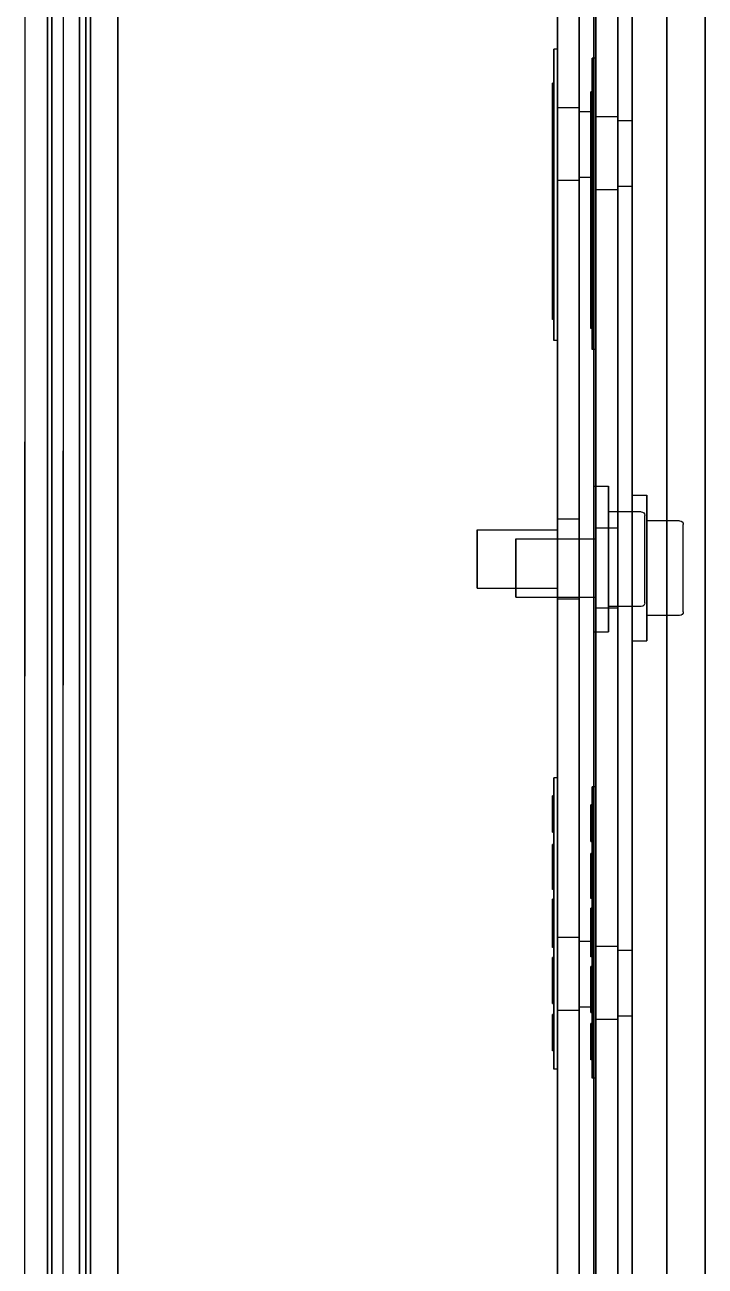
# Model space of a CAD drawing. Header units: millimetres. Extents: x -69706 to 52883, y -6882 to 68885.
# Drawn here: x 7547.1 to 7640.5, y 25025.6 to 25196 of the extents above; entities that cross this region are included whole.
import ezdxf

# ---------------------------------------------------------------- set-up
doc = ezdxf.new("R2010")
doc.units = ezdxf.units.MM
doc.layers.add('ac-SB', color=7, linetype='Continuous', lineweight=13)

# ---------------------------------------------------------------- blocks, each defined once
blk = doc.blocks.new('A$C15852BBE')
at = {"layer": 'ac-SB', "lineweight": -3}
for p, q in [((5538.81, 3950), (5538.81, 50)), ((5538.81, 1772.2), (5538.81, 2396)), ((5538.81, 1772.2), (5538.81, 2396)), ((5538.81, 1772.2), (5538.81, 2396)), ((5538.81, 2396), (5538.81, 1772.2)), ((5553.81, 2396.04), (5553.81, 1772.16)), ((5553.81, 1772.16), (5553.81, 2396.04)), ((5553.81, 2396), (5553.81, 1772.2)), ((5544.08, 1770.96), (5544.08, 2394.76)), ((5544.08, 1770.96), (5544.08, 2394.76)), ((5544.08, 1770.96), (5544.08, 2394.76)), ((5544.08, 2394.76), (5544.08, 1770.96)), ((5550.81, 1774.1), (5550.81, 2394.1)), ((5550.81, 2394.1), (5550.81, 1774.1)), ((5559.08, 2394.8), (5559.08, 1770.92)), ((5559.08, 1770.92), (5559.08, 2394.8)), ((5559.08, 2394.76), (5559.08, 1770.96)), ((5556.08, 1772.86), (5556.08, 2392.86)), ((5556.08, 2392.86), (5556.08, 1772.86)), ((5548.81, 1880.58), (5548.81, 2319.1)), ((5550.81, 2319.1), (5550.81, 1880.58)), ((5554.08, 1879.34), (5554.08, 2317.86)), ((5556.08, 2317.86), (5556.08, 1879.34)), ((5550.81, 2291.6), (5550.81, 2084.1)), ((5553.81, 2084.1), (5553.81, 2291.6)), ((5556.08, 2290.36), (5556.08, 2082.86)), ((5559.08, 2082.86), (5559.08, 2290.36)), ((5548.81, 1906.01), (5548.81, 2289.74)), ((5550.81, 1906.01), (5550.81, 2289.74)), ((5554.08, 1904.77), (5554.08, 2288.5)), ((5556.08, 1904.77), (5556.08, 2288.5)), ((5548.81, 2287.61), (5548.81, 1849.1)), ((5550.81, 1849.1), (5550.81, 2287.61)), ((5554.08, 2286.37), (5554.08, 1847.86)), ((5556.08, 1847.86), (5556.08, 2286.37)), ((5619.41, 2068.02), (5619.41, 2263.6)), ((5626.91, 2263.6), (5626.91, 2068.02)), ((5548.81, 2262.19), (5548.81, 1878.45)), ((5550.81, 2262.19), (5550.81, 1878.45)), ((5554.08, 2260.95), (5554.08, 1877.22)), ((5556.08, 2260.95), (5556.08, 1877.22)), ((5619.41, 2261.6), (5619.41, 2068.2)), ((5624.68, 2066.78), (5624.68, 2262.36)), ((5632.18, 2262.36), (5632.18, 2066.78)), ((5624.68, 2260.36), (5624.68, 2066.96)), ((5623.18, 1934.36), (5623.18, 2257)), ((5628.45, 1933.12), (5628.45, 2255.76)), ((5623.81, 1936.01), (5623.81, 2255.1)), ((5629.08, 1934.77), (5629.08, 2253.86)), ((5623.18, 2233.83), (5623.18, 1911.2)), ((5623.81, 2232.19), (5623.81, 1913.1)), ((5628.45, 2232.59), (5628.45, 1909.96)), ((5629.08, 2230.95), (5629.08, 1911.86)), ((5553.81, 2152.1), (5553.81, 2154.1)), ((5553.81, 2154.1), (5553.81, 2152.1)), ((5553.81, 2154.1), (5554.31, 2154.1)), ((5553.81, 2154.1), (5554.31, 2154.1)), ((5554.31, 2152.1), (5554.31, 2154.1)), ((5554.31, 2154.1), (5554.31, 2152.1)), ((5553.81, 2116.1), (5553.81, 2152.1)), ((5553.81, 2152.1), (5553.81, 2116.1)), ((5554.31, 2116.1), (5554.31, 2152.1)), ((5554.31, 2152.1), (5554.31, 2116.1)), ((5559.08, 2150.86), (5559.08, 2152.86)), ((5559.08, 2152.86), (5559.08, 2150.86)), ((5559.08, 2152.86), (5559.58, 2152.86)), ((5559.08, 2152.86), (5559.58, 2152.86)), ((5559.58, 2150.86), (5559.58, 2152.86)), ((5559.58, 2152.86), (5559.58, 2150.86)), ((5554.31, 2151.6), (5554.51, 2151.6)), ((5554.31, 2151.6), (5554.31, 2150.35)), ((5554.31, 2151.6), (5554.31, 2149.1)), ((5554.31, 2150.35), (5554.31, 2147.85)), ((5554.51, 2150.35), (5554.31, 2150.35)), ((5554.31, 2150.35), (5554.51, 2150.35)), ((5554.51, 2149.1), (5554.51, 2151.6)), ((5554.51, 2151.6), (5554.51, 2150.35)), ((5554.51, 2150.35), (5554.51, 2147.85)), ((5559.08, 2114.86), (5559.08, 2150.86)), ((5559.08, 2150.86), (5559.08, 2114.86)), ((5559.58, 2114.86), (5559.58, 2150.86)), ((5559.58, 2150.86), (5559.58, 2114.86)), ((5559.58, 2150.36), (5559.78, 2150.36)), ((5559.58, 2150.36), (5559.58, 2149.11)), ((5559.58, 2150.36), (5559.58, 2147.86)), ((5559.78, 2147.86), (5559.78, 2150.36)), ((5559.78, 2150.36), (5559.78, 2149.11)), ((5554.31, 2149.1), (5554.51, 2149.1)), ((5554.31, 2149.1), (5554.31, 2146.6)), ((5554.51, 2146.6), (5554.51, 2149.1)), ((5559.58, 2149.11), (5559.58, 2146.61)), ((5559.78, 2149.11), (5559.58, 2149.11)), ((5559.58, 2149.11), (5559.78, 2149.11)), ((5559.78, 2149.11), (5559.78, 2146.61)), ((5554.31, 2147.85), (5554.31, 2146.6)), ((5554.31, 2147.85), (5554.51, 2147.85)), ((5554.31, 2147.85), (5554.51, 2147.85)), ((5554.51, 2147.85), (5554.51, 2146.6)), ((5559.58, 2147.86), (5559.78, 2147.86)), ((5559.58, 2147.86), (5559.58, 2145.36)), ((5559.78, 2145.36), (5559.78, 2147.86)), ((5548.81, 2138.79), (5548.81, 2145.54)), ((5550.81, 2145.54), (5548.81, 2145.54)), ((5550.81, 2136.04), (5550.81, 2146.04)), ((5550.81, 2146.04), (5550.81, 2136.04)), ((5550.81, 2146.04), (5553.81, 2146.04)), ((5550.81, 2146.04), (5553.81, 2146.04)), ((5550.81, 2138.79), (5550.81, 2145.54)), ((5553.81, 2146.04), (5553.81, 2136.04)), ((5553.81, 2136.04), (5553.81, 2146.04)), ((5554.31, 2146.6), (5554.51, 2146.6)), ((5554.31, 2145.1), (5554.31, 2142.43)), ((5554.51, 2145.1), (5554.31, 2145.1)), ((5554.31, 2145.1), (5554.51, 2145.1)), ((5554.31, 2138.76), (5554.31, 2145.1)), ((5554.51, 2145.1), (5554.51, 2142.43)), ((5554.51, 2138.76), (5554.51, 2145.1)), ((5559.58, 2146.61), (5559.58, 2145.36)), ((5559.58, 2146.61), (5559.78, 2146.61)), ((5559.58, 2146.61), (5559.78, 2146.61)), ((5559.58, 2145.36), (5559.78, 2145.36)), ((5559.78, 2146.61), (5559.78, 2145.36)), ((5548.81, 2143.29), (5548.81, 2136.54)), ((5550.81, 2143.29), (5550.81, 2136.54)), ((5554.08, 2137.55), (5554.08, 2144.3)), ((5556.08, 2144.3), (5554.08, 2144.3)), ((5556.08, 2134.8), (5556.08, 2144.8)), ((5556.08, 2144.8), (5556.08, 2134.8)), ((5556.08, 2144.8), (5559.08, 2144.8)), ((5556.08, 2144.8), (5559.08, 2144.8)), ((5556.08, 2137.55), (5556.08, 2144.3)), ((5559.08, 2144.8), (5559.08, 2134.8)), ((5559.08, 2134.8), (5559.08, 2144.8)), ((5559.58, 2143.86), (5559.58, 2141.19)), ((5559.78, 2143.86), (5559.58, 2143.86)), ((5559.58, 2143.86), (5559.78, 2143.86)), ((5559.58, 2137.53), (5559.58, 2143.86)), ((5559.78, 2143.86), (5559.78, 2141.19)), ((5559.78, 2137.53), (5559.78, 2143.86)), ((5554.08, 2142.05), (5554.08, 2135.3)), ((5554.31, 2142.43), (5554.31, 2141.43)), ((5554.31, 2142.43), (5554.51, 2142.43)), ((5554.31, 2142.43), (5554.51, 2142.43)), ((5554.51, 2142.43), (5554.51, 2141.43)), ((5556.08, 2142.05), (5556.08, 2135.3)), ((5554.31, 2141.43), (5554.31, 2138.76)), ((5554.31, 2141.43), (5554.51, 2141.43)), ((5554.31, 2141.43), (5554.51, 2141.43)), ((5554.51, 2141.43), (5554.51, 2138.76)), ((5559.58, 2141.19), (5559.58, 2140.19)), ((5559.58, 2141.19), (5559.78, 2141.19)), ((5559.58, 2141.19), (5559.78, 2141.19)), ((5559.58, 2140.19), (5559.58, 2137.53)), ((5559.58, 2140.19), (5559.78, 2140.19)), ((5559.58, 2140.19), (5559.78, 2140.19)), ((5559.78, 2141.19), (5559.78, 2140.19)), ((5559.78, 2140.19), (5559.78, 2137.53)), ((5554.31, 2138.76), (5554.51, 2138.76)), ((5554.31, 2138.76), (5554.51, 2138.76)), ((5550.81, 2136.54), (5548.81, 2136.54)), ((5554.31, 2137.43), (5554.31, 2137.26)), ((5554.31, 2137.43), (5554.51, 2137.43)), ((5554.31, 2137.43), (5554.51, 2137.43)), ((5554.31, 2137.26), (5554.31, 2137.43)), ((5554.31, 2137.26), (5554.51, 2137.26)), ((5554.31, 2137.26), (5554.51, 2137.26)), ((5554.31, 2137.26), (5554.31, 2136.93)), ((5554.31, 2136.93), (5554.31, 2137.26)), ((5554.31, 2136.93), (5554.51, 2136.93)), ((5554.31, 2136.93), (5554.51, 2136.93)), ((5554.31, 2136.93), (5554.31, 2136.26)), ((5554.31, 2136.26), (5554.31, 2136.93)), ((5554.51, 2137.43), (5554.51, 2137.26)), ((5554.51, 2137.26), (5554.51, 2137.43)), ((5554.51, 2137.26), (5554.51, 2136.93)), ((5554.51, 2136.93), (5554.51, 2137.26)), ((5554.51, 2136.93), (5554.51, 2136.26)), ((5554.51, 2136.26), (5554.51, 2136.93)), ((5559.58, 2137.53), (5559.78, 2137.53)), ((5559.58, 2137.53), (5559.78, 2137.53)), ((5550.81, 2136.04), (5553.81, 2136.04)), ((5550.81, 2136.04), (5553.81, 2136.04)), ((5556.08, 2135.3), (5554.08, 2135.3)), ((5554.31, 2136.26), (5554.31, 2136.43)), ((5554.51, 2136.43), (5554.31, 2136.43)), ((5554.51, 2136.43), (5554.31, 2136.43)), ((5554.31, 2136.43), (5554.31, 2136.26)), ((5554.51, 2136.26), (5554.31, 2136.26)), ((5554.51, 2136.26), (5554.31, 2136.26)), ((5554.31, 2136.26), (5554.31, 2135.93)), ((5554.31, 2135.93), (5554.31, 2136.26)), ((5554.31, 2136.26), (5554.51, 2136.26)), ((5554.31, 2136.26), (5554.51, 2136.26)), ((5554.31, 2136.26), (5554.31, 2135.6)), ((5554.31, 2135.6), (5554.31, 2136.26)), ((5554.51, 2135.93), (5554.31, 2135.93)), ((5554.51, 2135.93), (5554.31, 2135.93)), ((5554.31, 2135.93), (5554.31, 2135.43)), ((5554.31, 2135.43), (5554.31, 2135.93)), ((5554.31, 2135.6), (5554.31, 2134.76)), ((5554.31, 2135.6), (5554.51, 2135.6)), ((5554.51, 2135.6), (5554.31, 2135.6)), ((5554.31, 2134.76), (5554.31, 2135.6)), ((5554.31, 2134.76), (5554.31, 2135.43)), ((5554.51, 2135.43), (5554.31, 2135.43)), ((5554.51, 2135.43), (5554.31, 2135.43)), ((5554.31, 2135.43), (5554.31, 2134.76)), ((5554.31, 2133.43), (5554.31, 2134.76)), ((5554.51, 2134.76), (5554.31, 2134.76)), ((5554.31, 2134.76), (5554.51, 2134.76)), ((5554.31, 2133.43), (5554.31, 2134.76)), ((5554.31, 2134.76), (5554.51, 2134.76)), ((5554.31, 2133.43), (5554.31, 2134.76)), ((5554.31, 2134.76), (5554.31, 2133.43)), ((5554.31, 2134.76), (5554.51, 2134.76)), ((5554.51, 2136.43), (5554.51, 2136.26)), ((5554.51, 2136.26), (5554.51, 2136.43)), ((5554.51, 2136.26), (5554.51, 2135.93)), ((5554.51, 2135.93), (5554.51, 2136.26)), ((5554.51, 2136.26), (5554.51, 2135.6)), ((5554.51, 2135.6), (5554.51, 2136.26)), ((5554.51, 2135.93), (5554.51, 2135.43)), ((5554.51, 2135.43), (5554.51, 2135.93)), ((5554.51, 2135.6), (5554.51, 2134.76)), ((5554.51, 2134.76), (5554.51, 2135.6)), ((5554.51, 2135.43), (5554.51, 2134.76)), ((5554.51, 2134.76), (5554.51, 2135.43)), ((5554.51, 2134.76), (5554.51, 2133.43)), ((5554.51, 2133.43), (5554.51, 2134.76)), ((5554.51, 2133.43), (5554.51, 2134.76)), ((5554.51, 2134.76), (5554.51, 2133.43)), ((5556.08, 2134.8), (5559.08, 2134.8)), ((5556.08, 2134.8), (5559.08, 2134.8)), ((5559.58, 2136.19), (5559.58, 2136.03)), ((5559.58, 2136.19), (5559.78, 2136.19)), ((5559.58, 2136.19), (5559.78, 2136.19)), ((5559.58, 2136.03), (5559.58, 2136.19)), ((5559.58, 2136.03), (5559.78, 2136.03)), ((5559.58, 2136.03), (5559.78, 2136.03)), ((5559.58, 2136.03), (5559.58, 2135.69)), ((5559.58, 2135.69), (5559.58, 2136.03)), ((5559.58, 2135.69), (5559.78, 2135.69)), ((5559.58, 2135.69), (5559.78, 2135.69)), ((5559.58, 2135.69), (5559.58, 2135.03)), ((5559.58, 2135.03), (5559.58, 2135.69)), ((5559.58, 2135.03), (5559.58, 2135.19)), ((5559.78, 2135.19), (5559.58, 2135.19)), ((5559.78, 2135.19), (5559.58, 2135.19)), ((5559.58, 2135.19), (5559.58, 2135.03)), ((5559.78, 2135.03), (5559.58, 2135.03)), ((5559.78, 2135.03), (5559.58, 2135.03)), ((5559.58, 2135.03), (5559.58, 2134.69)), ((5559.58, 2134.69), (5559.58, 2135.03)), ((5559.58, 2135.03), (5559.78, 2135.03)), ((5559.58, 2135.03), (5559.78, 2135.03)), ((5559.58, 2135.03), (5559.58, 2134.36)), ((5559.58, 2134.36), (5559.58, 2135.03)), ((5559.78, 2136.19), (5559.78, 2136.03)), ((5559.78, 2136.03), (5559.78, 2136.19)), ((5559.78, 2136.03), (5559.78, 2135.69)), ((5559.78, 2135.69), (5559.78, 2136.03)), ((5559.78, 2135.69), (5559.78, 2135.03)), ((5559.78, 2135.03), (5559.78, 2135.69)), ((5559.78, 2135.19), (5559.78, 2135.03)), ((5559.78, 2135.03), (5559.78, 2135.19)), ((5559.78, 2135.03), (5559.78, 2134.69)), ((5559.78, 2134.69), (5559.78, 2135.03)), ((5559.78, 2135.03), (5559.78, 2134.36)), ((5559.78, 2134.36), (5559.78, 2135.03)), ((5554.51, 2133.43), (5554.31, 2133.43)), ((5554.31, 2133.43), (5554.31, 2132.76)), ((5554.31, 2132.76), (5554.31, 2133.43)), ((5554.51, 2133.43), (5554.31, 2133.43)), ((5554.31, 2133.43), (5554.51, 2133.43)), ((5554.31, 2132.6), (5554.31, 2133.43)), ((5554.31, 2133.43), (5554.31, 2132.6)), ((5554.31, 2133.43), (5554.51, 2133.43)), ((5554.51, 2132.76), (5554.51, 2133.43)), ((5554.51, 2133.43), (5554.51, 2132.76)), ((5554.51, 2132.6), (5554.51, 2133.43)), ((5554.51, 2133.43), (5554.51, 2132.6)), ((5559.78, 2134.69), (5559.58, 2134.69)), ((5559.78, 2134.69), (5559.58, 2134.69)), ((5559.58, 2134.69), (5559.58, 2134.19)), ((5559.58, 2134.19), (5559.58, 2134.69)), ((5559.58, 2134.36), (5559.58, 2133.53)), ((5559.58, 2134.36), (5559.78, 2134.36)), ((5559.78, 2134.36), (5559.58, 2134.36)), ((5559.58, 2133.53), (5559.58, 2134.36)), ((5559.58, 2133.53), (5559.58, 2134.19)), ((5559.78, 2134.19), (5559.58, 2134.19)), ((5559.78, 2134.19), (5559.58, 2134.19)), ((5559.58, 2134.19), (5559.58, 2133.53)), ((5559.58, 2132.19), (5559.58, 2133.53)), ((5559.78, 2133.53), (5559.58, 2133.53)), ((5559.58, 2133.53), (5559.78, 2133.53)), ((5559.58, 2132.19), (5559.58, 2133.53)), ((5559.58, 2133.53), (5559.78, 2133.53)), ((5559.58, 2132.19), (5559.58, 2133.53)), ((5559.58, 2133.53), (5559.58, 2132.19)), ((5559.58, 2133.53), (5559.78, 2133.53)), ((5559.78, 2134.69), (5559.78, 2134.19)), ((5559.78, 2134.19), (5559.78, 2134.69)), ((5559.78, 2134.36), (5559.78, 2133.53)), ((5559.78, 2133.53), (5559.78, 2134.36)), ((5559.78, 2134.19), (5559.78, 2133.53)), ((5559.78, 2133.53), (5559.78, 2134.19)), ((5559.78, 2133.53), (5559.78, 2132.19)), ((5559.78, 2132.19), (5559.78, 2133.53)), ((5559.78, 2132.19), (5559.78, 2133.53)), ((5559.78, 2133.53), (5559.78, 2132.19)), ((5554.51, 2132.76), (5554.31, 2132.76)), ((5554.51, 2132.76), (5554.31, 2132.76)), ((5554.31, 2132.26), (5554.31, 2132.76)), ((5554.31, 2132.76), (5554.31, 2132.26)), ((5554.31, 2132.6), (5554.51, 2132.6)), ((5554.31, 2132.6), (5554.51, 2132.6)), ((5554.31, 2131.93), (5554.31, 2132.6)), ((5554.31, 2132.6), (5554.31, 2131.93)), ((5554.51, 2132.26), (5554.31, 2132.26)), ((5554.51, 2132.26), (5554.31, 2132.26)), ((5554.31, 2131.93), (5554.31, 2132.26)), ((5554.31, 2132.26), (5554.31, 2131.93)), ((5554.51, 2131.93), (5554.31, 2131.93)), ((5554.31, 2131.93), (5554.31, 2131.76)), ((5554.31, 2131.76), (5554.31, 2131.93)), ((5554.51, 2131.93), (5554.31, 2131.93)), ((5554.31, 2131.93), (5554.51, 2131.93)), ((5554.31, 2131.93), (5554.51, 2131.93)), ((5554.31, 2131.26), (5554.31, 2131.93)), ((5554.31, 2131.93), (5554.31, 2131.26)), ((5554.51, 2131.76), (5554.31, 2131.76)), ((5554.51, 2131.76), (5554.31, 2131.76)), ((5554.51, 2132.26), (5554.51, 2132.76)), ((5554.51, 2132.76), (5554.51, 2132.26)), ((5554.51, 2131.93), (5554.51, 2132.6)), ((5554.51, 2132.6), (5554.51, 2131.93)), ((5554.51, 2131.93), (5554.51, 2132.26)), ((5554.51, 2132.26), (5554.51, 2131.93)), ((5554.51, 2131.76), (5554.51, 2131.93)), ((5554.51, 2131.93), (5554.51, 2131.76)), ((5554.51, 2131.26), (5554.51, 2131.93)), ((5554.51, 2131.93), (5554.51, 2131.26)), ((5559.78, 2132.19), (5559.58, 2132.19)), ((5559.58, 2132.19), (5559.58, 2131.53)), ((5559.58, 2131.53), (5559.58, 2132.19)), ((5559.78, 2132.19), (5559.58, 2132.19)), ((5559.58, 2132.19), (5559.78, 2132.19)), ((5559.58, 2131.36), (5559.58, 2132.19)), ((5559.58, 2132.19), (5559.58, 2131.36)), ((5559.58, 2132.19), (5559.78, 2132.19)), ((5559.78, 2131.53), (5559.58, 2131.53)), ((5559.78, 2131.53), (5559.58, 2131.53)), ((5559.58, 2131.03), (5559.58, 2131.53)), ((5559.58, 2131.53), (5559.58, 2131.03)), ((5559.58, 2131.36), (5559.78, 2131.36)), ((5559.58, 2131.36), (5559.78, 2131.36)), ((5559.58, 2130.69), (5559.58, 2131.36)), ((5559.58, 2131.36), (5559.58, 2130.69)), ((5559.78, 2131.53), (5559.78, 2132.19)), ((5559.78, 2132.19), (5559.78, 2131.53)), ((5559.78, 2131.36), (5559.78, 2132.19)), ((5559.78, 2132.19), (5559.78, 2131.36)), ((5559.78, 2131.03), (5559.78, 2131.53)), ((5559.78, 2131.53), (5559.78, 2131.03)), ((5559.78, 2130.69), (5559.78, 2131.36)), ((5559.78, 2131.36), (5559.78, 2130.69)), ((5554.31, 2131.26), (5554.51, 2131.26)), ((5554.31, 2131.26), (5554.51, 2131.26)), ((5554.31, 2130.93), (5554.31, 2131.26)), ((5554.31, 2131.26), (5554.31, 2130.93)), ((5554.31, 2130.93), (5554.51, 2130.93)), ((5554.31, 2130.76), (5554.31, 2130.93)), ((5554.31, 2130.93), (5554.31, 2130.76)), ((5554.31, 2130.93), (5554.51, 2130.93)), ((5554.31, 2130.76), (5554.51, 2130.76)), ((5554.31, 2130.76), (5554.51, 2130.76)), ((5554.51, 2130.93), (5554.51, 2131.26)), ((5554.51, 2131.26), (5554.51, 2130.93)), ((5554.51, 2130.76), (5554.51, 2130.93)), ((5554.51, 2130.93), (5554.51, 2130.76)), ((5559.78, 2131.03), (5559.58, 2131.03)), ((5559.78, 2131.03), (5559.58, 2131.03)), ((5559.58, 2130.69), (5559.58, 2131.03)), ((5559.58, 2131.03), (5559.58, 2130.69)), ((5559.78, 2130.69), (5559.58, 2130.69)), ((5559.58, 2130.69), (5559.58, 2130.53)), ((5559.58, 2130.53), (5559.58, 2130.69)), ((5559.78, 2130.69), (5559.58, 2130.69)), ((5559.58, 2130.69), (5559.78, 2130.69)), ((5559.58, 2130.69), (5559.78, 2130.69)), ((5559.58, 2130.03), (5559.58, 2130.69)), ((5559.58, 2130.69), (5559.58, 2130.03)), ((5559.78, 2130.53), (5559.58, 2130.53)), ((5559.78, 2130.53), (5559.58, 2130.53)), ((5559.58, 2130.03), (5559.78, 2130.03)), ((5559.58, 2130.03), (5559.78, 2130.03)), ((5559.58, 2129.69), (5559.58, 2130.03)), ((5559.58, 2130.03), (5559.58, 2129.69)), ((5559.58, 2129.69), (5559.78, 2129.69)), ((5559.58, 2129.53), (5559.58, 2129.69)), ((5559.58, 2129.69), (5559.58, 2129.53)), ((5559.58, 2129.69), (5559.78, 2129.69)), ((5559.78, 2130.69), (5559.78, 2131.03)), ((5559.78, 2131.03), (5559.78, 2130.69)), ((5559.78, 2130.53), (5559.78, 2130.69)), ((5559.78, 2130.69), (5559.78, 2130.53)), ((5559.78, 2130.03), (5559.78, 2130.69)), ((5559.78, 2130.69), (5559.78, 2130.03)), ((5559.78, 2129.69), (5559.78, 2130.03)), ((5559.78, 2130.03), (5559.78, 2129.69)), ((5559.78, 2129.53), (5559.78, 2129.69)), ((5559.78, 2129.69), (5559.78, 2129.53)), ((5554.31, 2129.43), (5554.31, 2128.43)), ((5554.31, 2129.43), (5554.51, 2129.43)), ((5554.31, 2129.43), (5554.51, 2129.43)), ((5554.31, 2125.43), (5554.31, 2129.43)), ((5554.51, 2128.43), (5554.31, 2128.43)), ((5554.51, 2128.43), (5554.31, 2128.43)), ((5554.31, 2128.43), (5554.31, 2125.26)), ((5554.31, 2128.43), (5554.31, 2125.26)), ((5554.31, 2128.43), (5554.31, 2125.43)), ((5554.31, 2128.43), (5554.51, 2128.43)), ((5554.31, 2128.43), (5554.51, 2128.43)), ((5554.51, 2129.43), (5554.51, 2128.43)), ((5554.51, 2125.43), (5554.51, 2129.43)), ((5554.51, 2125.26), (5554.51, 2128.43)), ((5554.51, 2128.43), (5554.51, 2125.26)), ((5554.51, 2128.43), (5554.51, 2125.43)), ((5559.58, 2129.53), (5559.78, 2129.53)), ((5559.58, 2129.53), (5559.78, 2129.53)), ((5559.58, 2128.19), (5559.58, 2127.19)), ((5559.58, 2128.19), (5559.78, 2128.19)), ((5559.58, 2128.19), (5559.78, 2128.19)), ((5559.58, 2124.19), (5559.58, 2128.19)), ((5559.78, 2128.19), (5559.78, 2127.19)), ((5559.78, 2124.19), (5559.78, 2128.19)), ((5559.78, 2127.19), (5559.58, 2127.19)), ((5559.78, 2127.19), (5559.58, 2127.19)), ((5559.58, 2127.19), (5559.58, 2124.03)), ((5559.58, 2127.19), (5559.58, 2124.03)), ((5559.58, 2127.19), (5559.58, 2124.19)), ((5559.58, 2127.19), (5559.78, 2127.19)), ((5559.58, 2127.19), (5559.78, 2127.19)), ((5559.78, 2124.03), (5559.78, 2127.19)), ((5559.78, 2127.19), (5559.78, 2124.03)), ((5559.78, 2127.19), (5559.78, 2124.19)), ((5554.31, 2125.43), (5554.31, 2124.6)), ((5554.31, 2125.43), (5554.51, 2125.43)), ((5554.31, 2125.43), (5554.51, 2125.43)), ((5554.31, 2124.6), (5554.31, 2125.43)), ((5554.51, 2125.26), (5554.31, 2125.26)), ((5554.31, 2125.26), (5554.31, 2124.76)), ((5554.31, 2125.26), (5554.51, 2125.26)), ((5554.31, 2124.76), (5554.31, 2125.26)), ((5554.51, 2124.76), (5554.31, 2124.76)), ((5554.51, 2124.76), (5554.31, 2124.76)), ((5554.31, 2124.43), (5554.31, 2124.76)), ((5554.31, 2124.76), (5554.31, 2124.43)), ((5554.31, 2124.6), (5554.51, 2124.6)), ((5554.31, 2124.6), (5554.51, 2124.6)), ((5554.31, 2124.6), (5554.31, 2123.93)), ((5554.31, 2123.93), (5554.31, 2124.6)), ((5554.51, 2125.43), (5554.51, 2124.6)), ((5554.51, 2124.6), (5554.51, 2125.43)), ((5554.51, 2124.76), (5554.51, 2125.26)), ((5554.51, 2125.26), (5554.51, 2124.76)), ((5554.51, 2124.43), (5554.51, 2124.76)), ((5554.51, 2124.76), (5554.51, 2124.43)), ((5554.51, 2124.6), (5554.51, 2123.93)), ((5554.51, 2123.93), (5554.51, 2124.6)), ((5554.51, 2124.43), (5554.31, 2124.43)), ((5554.31, 2124.43), (5554.31, 2124.26)), ((5554.31, 2124.26), (5554.31, 2124.43)), ((5554.51, 2124.43), (5554.31, 2124.43)), ((5554.51, 2124.26), (5554.31, 2124.26)), ((5554.51, 2124.26), (5554.31, 2124.26)), ((5554.31, 2123.93), (5554.51, 2123.93)), ((5554.31, 2123.93), (5554.51, 2123.93)), ((5554.31, 2123.93), (5554.31, 2123.43)), ((5554.31, 2123.43), (5554.31, 2123.93)), ((5554.31, 2123.43), (5554.31, 2123.26)), ((5554.31, 2123.43), (5554.51, 2123.43)), ((5554.51, 2123.43), (5554.31, 2123.43)), ((5554.31, 2123.26), (5554.31, 2123.43)), ((5554.31, 2123.26), (5554.51, 2123.26)), ((5554.31, 2123.26), (5554.51, 2123.26)), ((5554.51, 2124.26), (5554.51, 2124.43)), ((5554.51, 2124.43), (5554.51, 2124.26)), ((5554.51, 2123.93), (5554.51, 2123.43)), ((5554.51, 2123.43), (5554.51, 2123.93)), ((5554.51, 2123.43), (5554.51, 2123.26)), ((5554.51, 2123.26), (5554.51, 2123.43)), ((5559.58, 2124.19), (5559.58, 2123.36)), ((5559.58, 2124.19), (5559.78, 2124.19)), ((5559.58, 2124.19), (5559.78, 2124.19)), ((5559.58, 2123.36), (5559.58, 2124.19)), ((5559.78, 2124.03), (5559.58, 2124.03)), ((5559.58, 2124.03), (5559.58, 2123.53)), ((5559.58, 2124.03), (5559.78, 2124.03)), ((5559.58, 2123.53), (5559.58, 2124.03)), ((5559.78, 2123.53), (5559.58, 2123.53)), ((5559.78, 2123.53), (5559.58, 2123.53)), ((5559.58, 2123.19), (5559.58, 2123.53)), ((5559.58, 2123.53), (5559.58, 2123.19)), ((5559.58, 2123.36), (5559.78, 2123.36)), ((5559.58, 2123.36), (5559.78, 2123.36)), ((5559.58, 2123.36), (5559.58, 2122.69)), ((5559.58, 2122.69), (5559.58, 2123.36)), ((5559.78, 2123.19), (5559.58, 2123.19)), ((5559.58, 2123.19), (5559.58, 2123.03)), ((5559.58, 2123.03), (5559.58, 2123.19)), ((5559.78, 2123.19), (5559.58, 2123.19)), ((5559.78, 2123.03), (5559.58, 2123.03)), ((5559.78, 2123.03), (5559.58, 2123.03)), ((5559.78, 2124.19), (5559.78, 2123.36)), ((5559.78, 2123.36), (5559.78, 2124.19)), ((5559.78, 2123.53), (5559.78, 2124.03)), ((5559.78, 2124.03), (5559.78, 2123.53)), ((5559.78, 2123.19), (5559.78, 2123.53)), ((5559.78, 2123.53), (5559.78, 2123.19)), ((5559.78, 2123.36), (5559.78, 2122.69)), ((5559.78, 2122.69), (5559.78, 2123.36)), ((5559.78, 2123.03), (5559.78, 2123.19)), ((5559.78, 2123.19), (5559.78, 2123.03)), ((5554.51, 2121.6), (5554.31, 2121.6)), ((5554.31, 2121.6), (5554.31, 2120.35)), ((5554.31, 2121.6), (5554.31, 2119.1)), ((5554.51, 2121.6), (5554.51, 2120.35)), ((5554.51, 2119.1), (5554.51, 2121.6)), ((5559.58, 2122.69), (5559.78, 2122.69)), ((5559.58, 2122.69), (5559.78, 2122.69)), ((5559.58, 2122.69), (5559.58, 2122.19)), ((5559.58, 2122.19), (5559.58, 2122.69)), ((5559.58, 2122.19), (5559.58, 2122.03)), ((5559.58, 2122.19), (5559.78, 2122.19)), ((5559.78, 2122.19), (5559.58, 2122.19)), ((5559.58, 2122.03), (5559.58, 2122.19)), ((5559.58, 2122.03), (5559.78, 2122.03)), ((5559.58, 2122.03), (5559.78, 2122.03)), ((5559.78, 2122.69), (5559.78, 2122.19)), ((5559.78, 2122.19), (5559.78, 2122.69)), ((5559.78, 2122.19), (5559.78, 2122.03)), ((5559.78, 2122.03), (5559.78, 2122.19)), ((5554.31, 2120.35), (5554.31, 2117.85)), ((5554.31, 2120.35), (5554.51, 2120.35)), ((5554.31, 2120.35), (5554.51, 2120.35)), ((5554.51, 2120.35), (5554.51, 2117.85)), ((5559.78, 2120.36), (5559.58, 2120.36)), ((5559.58, 2120.36), (5559.58, 2119.11)), ((5559.58, 2120.36), (5559.58, 2117.86)), ((5559.78, 2120.36), (5559.78, 2119.11)), ((5559.78, 2117.86), (5559.78, 2120.36)), ((5554.31, 2119.1), (5554.51, 2119.1)), ((5554.31, 2119.1), (5554.31, 2116.6)), ((5554.31, 2117.85), (5554.31, 2116.6)), ((5554.31, 2117.85), (5554.51, 2117.85)), ((5554.31, 2117.85), (5554.51, 2117.85)), ((5554.51, 2116.6), (5554.51, 2119.1)), ((5554.51, 2117.85), (5554.51, 2116.6)), ((5559.58, 2119.11), (5559.58, 2116.61)), ((5559.58, 2119.11), (5559.78, 2119.11)), ((5559.58, 2119.11), (5559.78, 2119.11)), ((5559.58, 2117.86), (5559.78, 2117.86)), ((5559.58, 2117.86), (5559.58, 2115.36)), ((5559.78, 2119.11), (5559.78, 2116.61)), ((5559.78, 2115.36), (5559.78, 2117.86)), ((5553.81, 2116.1), (5553.81, 2114.1)), ((5553.81, 2114.1), (5553.81, 2116.1)), ((5554.31, 2116.6), (5554.51, 2116.6)), ((5554.31, 2114.1), (5554.31, 2116.1)), ((5554.31, 2116.1), (5554.31, 2114.1)), ((5559.58, 2116.61), (5559.58, 2115.36)), ((5559.58, 2116.61), (5559.78, 2116.61)), ((5559.58, 2116.61), (5559.78, 2116.61)), ((5559.78, 2116.61), (5559.78, 2115.36)), ((5559.08, 2114.86), (5559.08, 2112.86)), ((5559.08, 2112.86), (5559.08, 2114.86)), ((5559.58, 2115.36), (5559.78, 2115.36)), ((5559.58, 2112.86), (5559.58, 2114.86)), ((5559.58, 2114.86), (5559.58, 2112.86)), ((5553.81, 2114.1), (5554.31, 2114.1)), ((5553.81, 2114.1), (5554.31, 2114.1)), ((5559.08, 2112.86), (5559.58, 2112.86)), ((5559.08, 2112.86), (5559.58, 2112.86)), ((5619.41, 2100.18), (5619.41, 1904.6)), ((5619.41, 1906.6), (5619.41, 2100)), ((5626.91, 1904.6), (5626.91, 2100.18)), ((5624.68, 2098.94), (5624.68, 1903.36)), ((5624.68, 1905.36), (5624.68, 2098.76)), ((5632.18, 1903.36), (5632.18, 2098.94)), ((5546.81, 2074.1), (5546.81, 2094.1)), ((5546.81, 2094.1), (5546.81, 2074.1)), ((5546.81, 2074.1), (5546.81, 2094.1)), ((5546.81, 2094.1), (5546.81, 2074.1)), ((5548.81, 2094.1), (5546.81, 2094.1)), ((5548.81, 2094.1), (5546.81, 2094.1)), ((5548.81, 2094.1), (5546.81, 2094.1)), ((5548.81, 2094.1), (5546.81, 2094.1)), ((5548.81, 2094.1), (5548.81, 2074.1)), ((5548.81, 2074.1), (5548.81, 2094.1)), ((5548.81, 2094.1), (5548.81, 2074.1)), ((5548.81, 2074.1), (5548.81, 2094.1)), ((5552.08, 2072.86), (5552.08, 2092.86)), ((5552.08, 2092.86), (5552.08, 2072.86)), ((5552.08, 2072.86), (5552.08, 2092.86)), ((5552.08, 2092.86), (5552.08, 2072.86)), ((5554.08, 2092.86), (5552.08, 2092.86)), ((5554.08, 2092.86), (5552.08, 2092.86)), ((5554.08, 2092.86), (5552.08, 2092.86)), ((5554.08, 2092.86), (5552.08, 2092.86)), ((5554.08, 2092.86), (5554.08, 2072.86)), ((5554.08, 2072.86), (5554.08, 2092.86)), ((5554.08, 2092.86), (5554.08, 2072.86)), ((5554.08, 2072.86), (5554.08, 2092.86)), ((5542.31, 2090.6), (5546.81, 2090.6)), ((5542.31, 2090.6), (5546.81, 2090.6)), ((5546.81, 2090.6), (5546.81, 2084.1)), ((5546.81, 2084.1), (5546.81, 2090.6)), ((5541.81, 2090.1), (5541.81, 2084.1)), ((5541.81, 2090.1), (5541.81, 2084.1)), ((5547.08, 2088.86), (5547.08, 2082.86)), ((5547.08, 2088.86), (5547.08, 2082.86)), ((5547.58, 2089.36), (5552.08, 2089.36)), ((5547.58, 2089.36), (5552.08, 2089.36)), ((5550.81, 2089.6), (5550.81, 2084.1)), ((5550.81, 2084.1), (5550.81, 2089.6)), ((5550.81, 2089.6), (5553.81, 2089.6)), ((5550.81, 2089.6), (5553.81, 2089.6)), ((5552.08, 2089.36), (5552.08, 2082.86)), ((5552.08, 2082.86), (5552.08, 2089.36)), ((5553.81, 2089.6), (5553.81, 2084.1)), ((5553.81, 2084.1), (5553.81, 2089.6)), ((5553.81, 2088.1), (5553.81, 2080.1)), ((5553.81, 2080.1), (5553.81, 2088.1)), ((5553.81, 2088.1), (5553.81, 2080.1)), ((5553.81, 2080.1), (5553.81, 2088.1)), ((5564.81, 2088.1), (5553.81, 2088.1)), ((5564.81, 2088.1), (5553.81, 2088.1)), ((5564.81, 2088.1), (5553.81, 2088.1)), ((5564.81, 2088.1), (5553.81, 2088.1)), ((5556.08, 2088.36), (5556.08, 2082.86)), ((5556.08, 2082.86), (5556.08, 2088.36)), ((5556.08, 2088.36), (5559.08, 2088.36)), ((5556.08, 2088.36), (5559.08, 2088.36)), ((5559.08, 2088.36), (5559.08, 2082.86)), ((5559.08, 2082.86), (5559.08, 2088.36)), ((5564.81, 2080.1), (5564.81, 2088.1)), ((5564.81, 2088.1), (5564.81, 2080.1)), ((5564.81, 2080.1), (5564.81, 2088.1)), ((5564.81, 2088.1), (5564.81, 2080.1)), ((5559.08, 2086.86), (5559.08, 2078.86)), ((5559.08, 2078.86), (5559.08, 2086.86)), ((5559.08, 2086.86), (5559.08, 2078.86)), ((5559.08, 2078.86), (5559.08, 2086.86)), ((5570.08, 2086.86), (5559.08, 2086.86)), ((5570.08, 2086.86), (5559.08, 2086.86)), ((5570.08, 2086.86), (5559.08, 2086.86)), ((5570.08, 2086.86), (5559.08, 2086.86)), ((5570.08, 2078.86), (5570.08, 2086.86)), ((5570.08, 2086.86), (5570.08, 2078.86)), ((5570.08, 2078.86), (5570.08, 2086.86)), ((5570.08, 2086.86), (5570.08, 2078.86)), ((5541.81, 2084.1), (5541.81, 2078.1)), ((5541.81, 2084.1), (5541.81, 2078.1)), ((5546.81, 2084.1), (5546.81, 2077.6)), ((5546.81, 2077.6), (5546.81, 2084.1)), ((5550.81, 1876.6), (5550.81, 2084.1)), ((5550.81, 2078.6), (5550.81, 2084.1)), ((5550.81, 2084.1), (5550.81, 2078.6)), ((5553.81, 2084.1), (5553.81, 1876.6)), ((5553.81, 2084.1), (5553.81, 2078.6)), ((5553.81, 2078.6), (5553.81, 2084.1)), ((5547.08, 2082.86), (5547.08, 2076.86)), ((5547.08, 2082.86), (5547.08, 2076.86)), ((5552.08, 2082.86), (5552.08, 2076.36)), ((5552.08, 2076.36), (5552.08, 2082.86)), ((5556.08, 1875.36), (5556.08, 2082.86)), ((5556.08, 2077.36), (5556.08, 2082.86)), ((5556.08, 2082.86), (5556.08, 2077.36)), ((5559.08, 2082.86), (5559.08, 1875.36)), ((5559.08, 2082.86), (5559.08, 2077.36)), ((5559.08, 2077.36), (5559.08, 2082.86)), ((5550.81, 2078.6), (5553.81, 2078.6)), ((5550.81, 2078.6), (5553.81, 2078.6)), ((5564.81, 2080.1), (5553.81, 2080.1)), ((5564.81, 2080.1), (5553.81, 2080.1)), ((5564.81, 2080.1), (5553.81, 2080.1)), ((5564.81, 2080.1), (5553.81, 2080.1)), ((5570.08, 2078.86), (5559.08, 2078.86)), ((5570.08, 2078.86), (5559.08, 2078.86)), ((5570.08, 2078.86), (5559.08, 2078.86)), ((5570.08, 2078.86), (5559.08, 2078.86)), ((5542.31, 2077.6), (5546.81, 2077.6)), ((5542.31, 2077.6), (5546.81, 2077.6)), ((5556.08, 2077.36), (5559.08, 2077.36)), ((5556.08, 2077.36), (5559.08, 2077.36)), ((5547.58, 2076.36), (5552.08, 2076.36)), ((5547.58, 2076.36), (5552.08, 2076.36)), ((5548.81, 2074.1), (5546.81, 2074.1)), ((5548.81, 2074.1), (5546.81, 2074.1)), ((5548.81, 2074.1), (5546.81, 2074.1)), ((5548.81, 2074.1), (5546.81, 2074.1)), ((5554.08, 2072.86), (5552.08, 2072.86)), ((5554.08, 2072.86), (5552.08, 2072.86)), ((5554.08, 2072.86), (5552.08, 2072.86)), ((5554.08, 2072.86), (5552.08, 2072.86)), ((5553.81, 2052.1), (5553.81, 2054.1)), ((5553.81, 2054.1), (5553.81, 2052.1)), ((5553.81, 2054.1), (5554.31, 2054.1)), ((5553.81, 2054.1), (5554.31, 2054.1)), ((5554.31, 2054.1), (5554.31, 2052.1)), ((5554.31, 2052.1), (5554.31, 2054.1)), ((5553.81, 2016.1), (5553.81, 2052.1)), ((5553.81, 2052.1), (5553.81, 2016.1)), ((5554.31, 2052.1), (5554.31, 2016.1)), ((5554.31, 2016.1), (5554.31, 2052.1)), ((5559.08, 2050.86), (5559.08, 2052.86)), ((5559.08, 2052.86), (5559.08, 2050.86)), ((5559.08, 2052.86), (5559.58, 2052.86)), ((5559.08, 2052.86), (5559.58, 2052.86)), ((5559.58, 2052.86), (5559.58, 2050.86)), ((5559.58, 2050.86), (5559.58, 2052.86)), ((5554.31, 2038.97), (5554.31, 2051.21)), ((5554.31, 2051.21), (5554.31, 2046.2)), ((5554.31, 2051.21), (5554.51, 2051.21)), ((5554.51, 2051.21), (5554.51, 2038.97)), ((5554.51, 2046.2), (5554.51, 2051.21)), ((5559.08, 2014.86), (5559.08, 2050.86)), ((5559.08, 2050.86), (5559.08, 2014.86)), ((5559.58, 2050.86), (5559.58, 2014.86)), ((5559.58, 2014.86), (5559.58, 2050.86)), ((5559.58, 2037.73), (5559.58, 2049.97)), ((5559.58, 2049.97), (5559.58, 2044.96)), ((5559.58, 2049.97), (5559.78, 2049.97)), ((5559.78, 2049.97), (5559.78, 2037.73)), ((5559.78, 2044.96), (5559.78, 2049.97)), ((5554.31, 2046.2), (5554.31, 2043.95)), ((5554.31, 2046.2), (5554.51, 2046.2)), ((5554.51, 2043.95), (5554.51, 2046.2)), ((5559.58, 2044.96), (5559.58, 2042.71)), ((5559.58, 2044.96), (5559.78, 2044.96)), ((5559.78, 2042.71), (5559.78, 2044.96)), ((5554.31, 2043.95), (5554.31, 2018.75)), ((5554.51, 2043.95), (5554.31, 2043.95)), ((5554.51, 2018.75), (5554.51, 2043.95)), ((5559.58, 2042.71), (5559.58, 2017.52)), ((5559.78, 2042.71), (5559.58, 2042.71)), ((5559.78, 2017.52), (5559.78, 2042.71)), ((5554.31, 2020.79), (5554.31, 2040.66)), ((5554.31, 2040.66), (5554.31, 2038.97)), ((5554.31, 2040.66), (5554.51, 2040.66)), ((5554.51, 2038.97), (5554.51, 2040.66)), ((5554.51, 2040.66), (5554.51, 2020.79)), ((5559.58, 2019.55), (5559.58, 2039.42)), ((5559.58, 2039.42), (5559.58, 2037.73)), ((5559.58, 2039.42), (5559.78, 2039.42)), ((5559.78, 2037.73), (5559.78, 2039.42)), ((5559.78, 2039.42), (5559.78, 2019.55)), ((5554.51, 2038.97), (5554.31, 2038.97)), ((5559.78, 2037.73), (5559.58, 2037.73)), ((5548.81, 2024.91), (5548.81, 2031.66)), ((5550.81, 2031.66), (5548.81, 2031.66)), ((5550.81, 2032.16), (5550.81, 2022.16)), ((5550.81, 2022.16), (5550.81, 2032.16)), ((5550.81, 2032.16), (5553.81, 2032.16)), ((5550.81, 2032.16), (5553.81, 2032.16)), ((5550.81, 2024.91), (5550.81, 2031.66)), ((5553.81, 2022.16), (5553.81, 2032.16)), ((5553.81, 2032.16), (5553.81, 2022.16)), ((5556.08, 2030.92), (5556.08, 2020.92)), ((5556.08, 2020.92), (5556.08, 2030.92)), ((5556.08, 2030.92), (5559.08, 2030.92)), ((5556.08, 2030.92), (5559.08, 2030.92)), ((5559.08, 2020.92), (5559.08, 2030.92)), ((5559.08, 2030.92), (5559.08, 2020.92)), ((5548.81, 2029.41), (5548.81, 2022.66)), ((5550.81, 2029.41), (5550.81, 2022.66)), ((5554.08, 2023.67), (5554.08, 2030.42)), ((5556.08, 2030.42), (5554.08, 2030.42)), ((5556.08, 2023.67), (5556.08, 2030.42)), ((5554.08, 2028.17), (5554.08, 2021.42)), ((5556.08, 2028.17), (5556.08, 2021.42)), ((5550.81, 2022.66), (5548.81, 2022.66)), ((5550.81, 2022.16), (5553.81, 2022.16)), ((5550.81, 2022.16), (5553.81, 2022.16)), ((5556.08, 2021.42), (5554.08, 2021.42)), ((5554.31, 2018.75), (5554.31, 2020.79)), ((5554.51, 2020.79), (5554.31, 2020.79)), ((5554.51, 2020.79), (5554.51, 2018.75)), ((5556.08, 2020.92), (5559.08, 2020.92)), ((5556.08, 2020.92), (5559.08, 2020.92)), ((5559.58, 2017.52), (5559.58, 2019.55)), ((5559.78, 2019.55), (5559.58, 2019.55)), ((5559.78, 2019.55), (5559.78, 2017.52)), ((5554.31, 2018.75), (5554.51, 2018.75)), ((5559.58, 2017.52), (5559.78, 2017.52)), ((5553.81, 2016.1), (5553.81, 2014.1)), ((5553.81, 2014.1), (5553.81, 2016.1)), ((5554.31, 2016.1), (5554.31, 2014.1)), ((5554.31, 2014.1), (5554.31, 2016.1)), ((5553.81, 2014.1), (5554.31, 2014.1)), ((5553.81, 2014.1), (5554.31, 2014.1)), ((5559.08, 2014.86), (5559.08, 2012.86)), ((5559.08, 2012.86), (5559.08, 2014.86)), ((5559.58, 2014.86), (5559.58, 2012.86)), ((5559.58, 2012.86), (5559.58, 2014.86)), ((5559.08, 2012.86), (5559.58, 2012.86)), ((5559.08, 2012.86), (5559.58, 2012.86))]:
    blk.add_line(p, q, dxfattribs=at)
at = {"layer": 'ac-SB', "lineweight": -3, "extrusion": (0, 0, -1)}
for centre, major_axis, start_param, end_param in [((5542.31, 2090.1), (-0.354, 0.354), 5.497787, 7.068583), ((5542.31, 2090.1), (-0.354, 0.354), 5.497787, 7.068583), ((5547.58, 2088.86), (-0.354, 0.354), 5.497787, 7.068583), ((5547.58, 2088.86), (-0.354, 0.354), 5.497787, 7.068583), ((5542.31, 2078.1), (0.354, 0.354), 2.356194, 3.926991), ((5542.31, 2078.1), (0.354, 0.354), 2.356194, 3.926991), ((5547.58, 2076.86), (0.354, 0.354), 2.356194, 3.926991), ((5547.58, 2076.86), (0.354, 0.354), 2.356194, 3.926991)]:
    blk.add_ellipse(centre, major_axis=major_axis, ratio=1, start_param=start_param, end_param=end_param, dxfattribs=at)

msp = doc.modelspace()

# ---------------------------------------------------------------- block references
at = {"layer": 'ac-SB', "rotation": 180}
msp.add_blockref('A$C15852BBE', (13179.315, 27205.514), dxfattribs=at)

doc.saveas('drawing.dxf')
